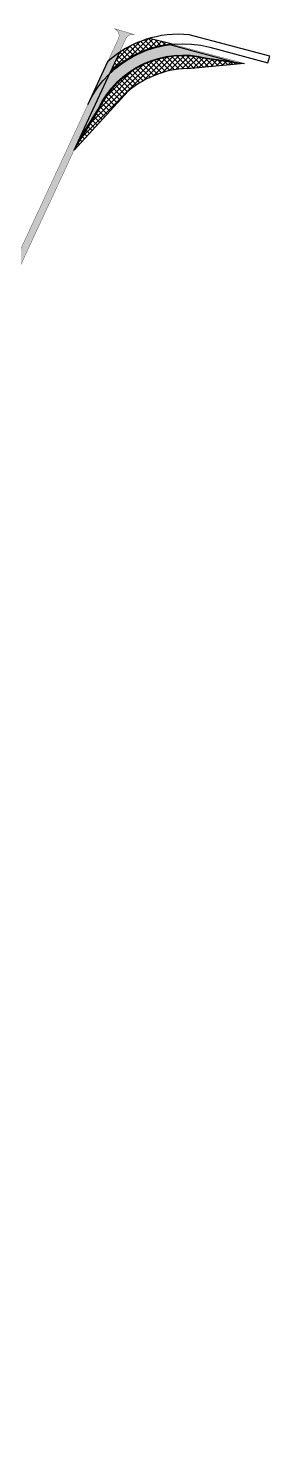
# Model space of a CAD drawing. Extents: x 466263 to 469319, y 5887365 to 5890189.
# Drawn here: x 467568 to 467729, y 5889244 to 5890189 of the extents above; entities that cross this region are included whole.
import ezdxf

# ---------------------------------------------------------------- set-up
doc = ezdxf.new("R2010")
doc.units = 0
doc.header["$MEASUREMENT"] = 0
doc.linetypes.add('VERDECKT', pattern=[9.524999999999995, 6.349999999999997, -3.174999999999998])
for name, color, linetype, transparency in [('UTEC -Flächen mit Böschung 0.5 m- Zuwegung temporär', 84, 'VERDECKT', 0.5), ('UTEC -Flächen- Zuwegung Bestand', 253, 'CONTINUOUS', 0.5), ('UTEC -Flächen- Zuwegung temporär', 85, 'CONTINUOUS', 0.5), ('UTEC -Flächen- Zuwegung Überschwenkbereich', 252, 'CONTINUOUS', 0.5)]:
    doc.layers.add(name, color=color, linetype=linetype, transparency=transparency)
for name, color, linetype in [('UTEC -Zuwegung- Bestand', 251, 'CONTINUOUS'), ('UTEC -Zuwegung- temporär', 86, 'CONTINUOUS'), ('UTEC -Zuwegung- Überschwenkbereich', 253, 'CONTINUOUS')]:
    doc.layers.add(name, color=color, linetype=linetype)
pattern_1 = [(45, (0, 0), (-1.767766952966368, 1.767766952966368), []), (135, (0, 0), (-1.767766952966368, -1.767766952966368), [])]

msp = doc.modelspace()

# ---------------------------------------------------------------- hatches: boundary and pattern name
at = {"layer": 'UTEC -Flächen- Zuwegung Bestand', "linetype": 'ByBlock', "transparency": 33554687}
h = msp.add_hatch(color=256, dxfattribs=at)
h.dxf.hatch_style = 1
edge = h.paths.add_edge_path()
edge.add_arc((467623.9976546888, 5890183.751549991), 5.000000000157447, -24.926337954893086, 71.9246607142453, ccw=False)
edge.add_line((467628.5319065639, 5890181.644286379), (467426.4717030253, 5889746.866287477))
edge.add_line((467426.4717030253, 5889746.866287477), (467413.0897963537, 5889720.125185978))
edge.add_line((467413.0897963537, 5889720.125185978), (467294.6215798826, 5889474.193801967))
edge.add_line((467294.6215798826, 5889474.193801967), (467191.6398563694, 5889257.992223588))
edge.add_line((467191.6398563694, 5889257.992223588), (467157.1562083257, 5889185.785159005))
edge.add_line((467157.1562083257, 5889185.785159005), (467161.2238384848, 5889183.860414687))
edge.add_line((467161.2238384848, 5889183.860414687), (467195.7015400071, 5889256.055026842))
edge.add_line((467195.7015400071, 5889256.055026842), (467298.6800019621, 5889472.249757853))
edge.add_line((467298.6800019621, 5889472.249757853), (467417.1292158621, 5889718.141693911))
edge.add_line((467417.1292158621, 5889718.141693911), (467430.4959415765, 5889744.852459261))
edge.add_line((467430.4959415765, 5889744.852459261), (467633.5204102509, 5890181.700861403))
edge.add_arc((467638.0546539584, 5890179.593580219), 4.999999999835828, 75.11337638098058, 155.0734399748006, ccw=False)
edge.add_line((467639.3391898289, 5890184.425760637), (467625.5489911327, 5890188.504796801))
at = {"layer": 'UTEC -Flächen- Zuwegung temporär', "linetype": 'ByBlock'}
h = msp.add_hatch(color=256, dxfattribs=at)
h.dxf.hatch_style = 1
edge = h.paths.add_edge_path()
edge.add_line((467712.3374345621, 5890165.279359664), (467687.7023942862, 5890168.723890178))
edge.add_arc((467671.645695901, 5890108.321634951), 62.49999999889517, 75.11337638069766, 155.073439968128)
edge.add_line((467614.9676495596, 5890134.662649793), (467601.8400353853, 5890113.534096927))
edge.add_line((467601.8400353853, 5890113.534096927), (467622.6541712847, 5890158.319940077))
edge.add_arc((467671.6456959003, 5890108.321634953), 69.99999999471802, 95.76952555595881, 134.4172907937883, ccw=False)
edge.add_line((467664.6087970548, 5890177.967037201), (467712.3374345621, 5890165.279359664))
at = {"layer": 'UTEC -Flächen- Zuwegung Überschwenkbereich', "linetype": 'ByBlock'}
h = msp.add_hatch(dxfattribs=at)
h.set_pattern_fill('ANSI37', color=256, scale=20)
h.set_pattern_definition(pattern_1)
edge = h.paths.add_edge_path()
edge.add_arc((467668.6770292579, 5890114.660958118), 70.00000000902786, 106.1417734649776, 124.2877150342828)
edge.add_line((467629.2426055744, 5890172.496295328), (467622.6541712853, 5890158.319940079))
edge.add_arc((467671.6456959003, 5890108.321634953), 69.99999999784036, 95.76952555819378, 134.4172907909505, ccw=False)
edge.add_line((467664.6087970516, 5890177.9670372), (467649.2159744443, 5890181.901328037))
h = msp.add_hatch(dxfattribs=at)
h.set_pattern_fill('ANSI37', color=256, scale=20)
h.set_pattern_definition(pattern_1)
edge = h.paths.add_edge_path()
edge.add_arc((467675.8866482535, 5890099.265458982), 62.49999999978445, 88.83750964131676, 130.7002569891029)
edge.add_line((467635.1302854853, 5890146.64867219), (467599.0427214752, 5890107.515107589))
edge.add_line((467599.0427214752, 5890107.515107589), (467601.8400353869, 5890113.534096931))
edge.add_line((467601.8400353869, 5890113.534096931), (467614.9676495596, 5890134.662649793))
edge.add_arc((467671.645695901, 5890108.321634951), 62.49999999891223, 75.11337638074917, 155.0734399681505, ccw=False)
edge.add_line((467687.7023942862, 5890168.723890178), (467712.3374345621, 5890165.279359664))
edge.add_line((467712.3374345621, 5890165.279359664), (467677.1546415206, 5890161.752595202))

# ---------------------------------------------------------------- linework, layer by layer
at = {"layer": 'UTEC -Flächen mit Böschung 0.5 m- Zuwegung temporär', "linetype": 'ByBlock'}
msp.add_lwpolyline([(467709.3292580833, 5890165.195106208), (467687.6031261794, 5890168.232906168, 0.3640487181531536), (467615.4083521863, 5890134.424530803), (467600.0927701305, 5890109.774500657), (467623.2376225445, 5890159.575354029, -0.1563850048997752), (467662.0167919813, 5890178.153358033)], format="xyb", close=True, dxfattribs=at)
at = {"layer": 'UTEC -Flächen- Zuwegung Überschwenkbereich', "linetype": 'ByBlock'}
msp.add_lwpolyline([(467649.2159744443, 5890181.901328037, 0.079342473501416), (467629.2426055744, 5890172.496295328), (467622.6541712853, 5890158.319940079, -0.1702495502490368), (467664.6087970516, 5890177.9670372)], format="xyb", close=True, dxfattribs=at)
at = {"layer": 'UTEC -Zuwegung- Bestand', "linetype": 'ByBlock', "const_width": 0.2}
msp.add_lwpolyline([(467625.5489911327, 5890188.504796801, -0.4496853145797437), (467628.5319065639, 5890181.644286379), (467426.4717030253, 5889746.866287477), (467413.0897963537, 5889720.125185978), (467294.6215798826, 5889474.193801967), (467191.6398563694, 5889257.992223588), (467157.1562083257, 5889185.785159005), (467161.2238384848, 5889183.860414687), (467195.7015400071, 5889256.055026842), (467298.6800019621, 5889472.249757853), (467417.1292158621, 5889718.141693911), (467430.4959415765, 5889744.852459261), (467633.5204102509, 5890181.700861403, -0.3637729069341474), (467639.3391898289, 5890184.425760637)], format="xyb", close=True, dxfattribs=at)
at = {"layer": 'UTEC -Zuwegung- temporär', "linetype": 'ByBlock', "const_width": 0.2}
msp.add_lwpolyline([(467712.3374345621, 5890165.279359664), (467687.7023942862, 5890168.723890178, 0.3637729069296621), (467614.9676495596, 5890134.662649793), (467601.8400353853, 5890113.534096927), (467622.6541712847, 5890158.319940077, -0.1702495502718124), (467664.6087970548, 5890177.967037201)], format="xyb", close=True, dxfattribs=at)
at = {"layer": 'UTEC -Zuwegung- Überschwenkbereich', "linetype": 'ByBlock'}
for points in [[(467728.2866414403, 5890165.695873843), (467729.4427237238, 5890170.044836219), (467675.8431420511, 5890184.293183621, 0.2142608633836574), (467621.3877452501, 5890166.272232266), (467608.1662839985, 5890137.823571572, -0.3637719779561132), (467689.6289760896, 5890175.972219823)], [(467677.1546415206, 5890161.752595202, 0.1847196641468581), (467635.1302854853, 5890146.64867219), (467599.0427214752, 5890107.515107589), (467601.8400353869, 5890113.534096931), (467614.9676495596, 5890134.662649793, -0.3637729069290874), (467687.7023942862, 5890168.723890178), (467712.3374345621, 5890165.279359664)]]:
    msp.add_lwpolyline(points, format="xyb", close=True, dxfattribs=at)

doc.saveas('drawing.dxf')
